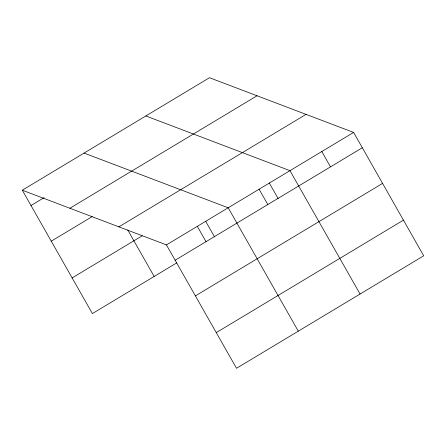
<?xml version="1.0" encoding="UTF-8"?>
<svg xmlns="http://www.w3.org/2000/svg" width="446" height="446" viewBox="0 0 446 446"><rect width="100%" height="100%" fill="white"/><g stroke="black" fill="none" stroke-linecap="round" stroke-linejoin="round"><path stroke-width="0.67" d="M22.3 190.202L209.481 77.721L353.611 132.423L423.7 255.798L236.519 368.279L166.43 244.899L22.3 190.202L92.389 313.577L176.727 262.895M31.003 205.522L44.07 197.673M69.866 208.254L257.047 95.773M51.262 241.18L92.244 216.555M118.87 226.852L306.051 114.371M72.129 277.919L142.213 235.806M166.43 244.899L353.611 132.423M175.139 260.224L362.319 147.749M195.393 295.882L382.573 183.406M216.265 332.621L403.446 220.14M145.836 115.966L289.972 170.667L360.061 294.042M84.071 153.084L228.201 207.786L298.29 331.161M321.795 151.545L330.497 166.871M269.267 182.966L278.192 198.682M259.087 189.227L267.795 204.547M205.628 221.21L214.554 236.926M197.316 226.339L206.024 241.665M127.74 229.963L154.154 276.459"/></g></svg>
